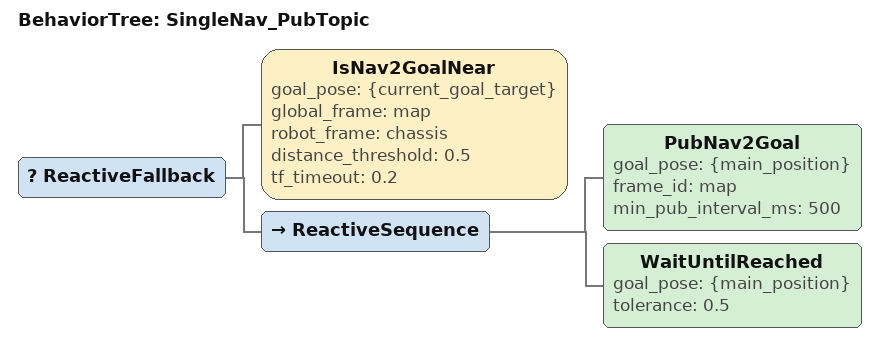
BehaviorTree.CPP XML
<?xml version="1.0" encoding="UTF-8"?>
<root BTCPP_format="4"
      main_tree_to_execute="SingleNav_PubTopic">
  <BehaviorTree ID="SingleNav_PubTopic">
    <ReactiveFallback>
      <IsNav2GoalNear goal_pose="{current_goal_target}"
                      global_frame="map"
                      robot_frame="chassis"
                      distance_threshold="0.5"
                      tf_timeout="0.2"/>
      <ReactiveSequence>
        <PubNav2Goal goal_pose="{main_position}"
                     frame_id="map"
                     min_pub_interval_ms="500"/>
        <WaitUntilReached goal_pose="{main_position}"
                          tolerance="0.5"/>
      </ReactiveSequence>
    </ReactiveFallback>
  </BehaviorTree>

</root>
